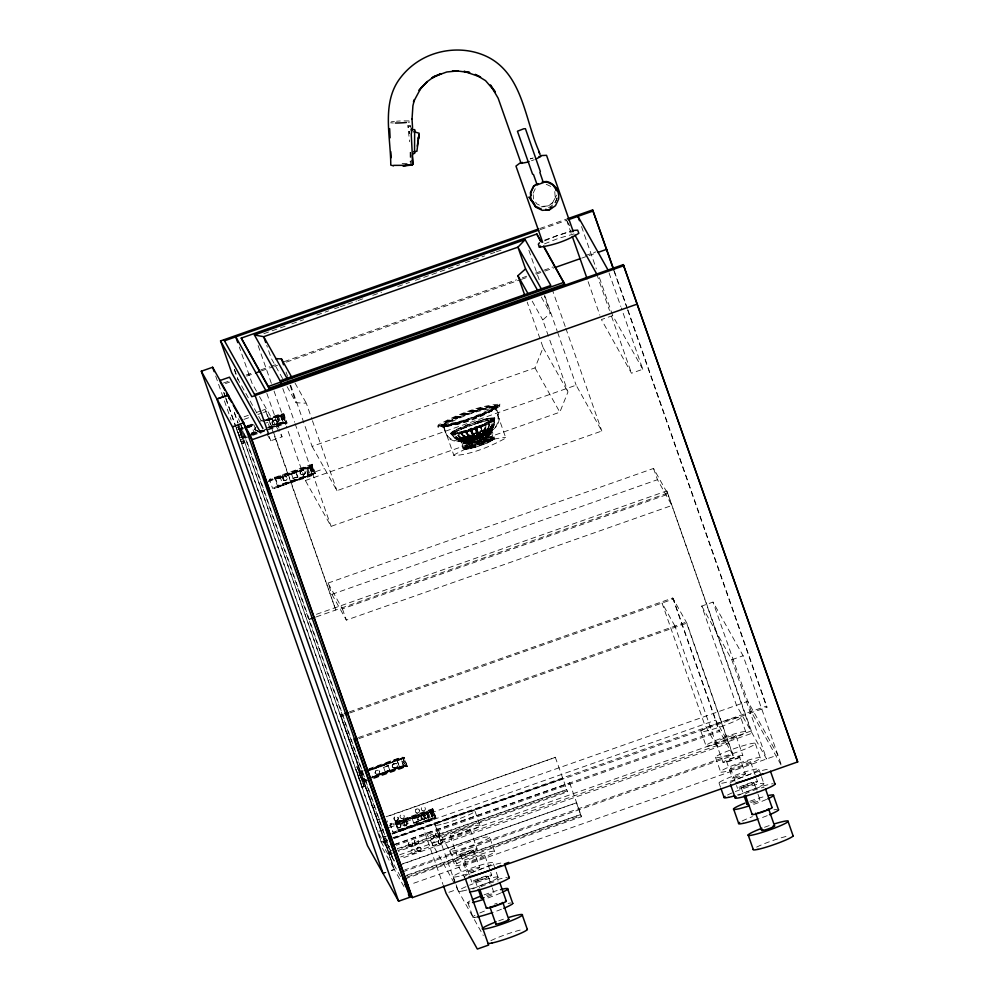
<?xml version="1.0" encoding="UTF-8"?>
<svg xmlns="http://www.w3.org/2000/svg" width="999" height="999" viewBox="0 0 999 999"><rect width="100%" height="100%" fill="white"/><g stroke="black" fill="none" stroke-linecap="round" stroke-linejoin="round"><path stroke-width="0.75" stroke-dasharray="5 3.75" d="M483.479 433.691L481.168 435.914L481.318 434.553A8.954 3.347 68.4 0 0 482.355 432.867C481.256 431.243 484.49 429.046 482.554 430.469M483.616 431.955L483.429 430.119M489.847 424.275L489.61 424.438A8.504 6.419 77.3 0 1 486.7 430.132L485.364 432.055L486.825 430.407A8.804 6.656 77.3 0 0 489.835 424.5L488.873 424.587A8.504 6.419 77.3 0 1 485.964 430.282L483.778 430.944C484.827 432.729 481.393 432.867 483.653 432.155M481.805 433.366L487.012 432.018L486.263 433.678L487.737 432.018A8.804 6.843 63.6 0 0 491.133 426.823L490.259 427.06A8.504 6.606 63.6 0 1 486.975 432.08L485.839 432.592M491.158 426.61L490.509 427.147A8.804 6.843 63.6 0 1 487.1 432.355L483.978 434.74L486.251 432.442M490.896 426.585L490.896 426.723A8.504 6.606 63.6 0 1 487.599 431.743L486.9 433.341M492.794 419.393L493.806 419.68L494.243 423.164L492.182 428.146A8.379 8.229 -77.4 0 1 489.697 430.207L488.636 431.743L488.798 430.132A8.654 7.792 82.7 0 0 492.532 424.088L491.783 424.076A8.354 7.53 82.7 0 1 488.086 429.92L486.276 430.369M409.315 133.092L409.478 131.568M482.829 432.679L483.166 430.981A8.666 4.883 74.6 0 0 484.99 425.537L489.248 423.451M483.753 432.442L484.215 431.006A8.979 5.057 74.6 0 0 486.101 425.374L485.914 425.287A8.666 4.883 74.6 0 1 484.09 430.719L483.778 430.944M487.912 431.855L489.248 431.093A8.654 7.917 57.6 0 0 493.319 425.499L492.682 425.686A8.354 7.642 57.6 0 1 488.736 431.093L487.275 431.718L487.574 430.169M477.547 427.634L477.597 431.818L479.695 435.477L464.81 441.396L463.386 442.707L463.798 443.856L478.009 440.472L487.312 436.713L490.721 434.378L490.322 433.229L488.136 433.191L473.114 437.787L472.689 434.29L470.179 430.107M493.531 425.199L493.831 423.901L492.37 427.023A8.129 7.992 -77.4 0 1 489.36 429.882L487.762 431.668L488.798 430.132M493.531 423.901L493.056 426.948L489.947 430.344M483.454 431.755L483.516 432.679A9.278 3.459 68.4 0 1 482.455 434.428L484.565 433.541A8.979 5.307 66.5 0 0 486.975 428.833L487.812 428.446A8.979 5.307 66.5 0 1 485.414 433.154L485.027 433.291M483.978 434.74L484.44 433.254A8.666 5.12 66.5 0 0 486.763 428.708L487.812 428.246M485.364 432.055L485.539 430.532M470.292 430.432L471.328 429.757L472.215 431.743M493.593 425.699L493.968 424.363M493.881 425.811L494.268 424.363M486.263 433.678L487.1 432.342M487.275 431.718L488.561 429.857A8.354 7.53 82.7 0 0 492.257 424.026L492.557 423.876M492.382 429.108L491.321 432.092C481.705 436.101 469.505 444.68 459.215 440.784L459.54 440.147C469.58 434.702 480.994 429.957 492.382 429.108L488.186 431.993L480.294 435.302M478.558 432.455L492.057 429.295L492.882 429.533L491.933 432.105C482.067 436.413 469.78 444.567 459.09 441.421L463.374 438.486L475.049 433.628M489.11 430.482L487.862 432.779L488.199 431.293M487.862 432.779L488.973 430.769A8.354 7.642 57.6 0 0 493.044 425.424L492.957 425.761A8.654 7.917 57.6 0 1 488.873 431.368M488.424 431.68L489.235 430.257L486.988 433.816M467.47 435.926L468.968 437.799A9.278 3.159 72.8 0 0 470.766 438.549L470.979 438.461M469.031 436.338L468.531 435.614M556.568 195.142L552.809 202.735L547.577 206.468L541.121 206.855M487.137 431.918L488.311 431.368L488.673 432.117L489.248 430.719M493.131 426.223L493.469 425.162M489.335 430.544L488.299 433.042L485.252 434.727M290.672 385.164L312.1 446.378L535.002 367.882L543.131 347.652L527.185 302.11M312.1 446.378L336.938 490.684L559.84 412.187L567.956 391.958L548.926 337.6M493.194 426.685L493.681 425.537M493.469 426.823L493.956 425.649M533.104 193.244L535.614 187.999L538.036 186.351M554.907 202.672L557.33 197.627M464.073 421.615L443.119 427.185L438.074 427.085L438.299 424.837C457.167 414.597 478.583 405.681 499.962 404.096L499.737 406.343L490.571 411.663M438.074 427.085L438.686 425.911C457.542 415.671 478.958 406.755 500.349 405.157M492.47 410.589C476.198 417.669 458.903 425.911 441.083 426.673L441.433 425.025C458.591 415.709 478.071 407.604 497.539 406.156L497.19 407.804C481.181 417.507 462.337 424.912 443.768 426.536L444.268 425.549C459.915 417.058 477.684 409.665 495.417 408.341L505.619 437.462L505.119 438.436C489.473 446.928 471.703 454.32 453.958 455.644L443.768 426.536M441.083 426.673L449.325 420.866L467.769 413.561M463.773 421.141L446.903 425.586L442.594 425.499L442.732 423.414C458.853 414.66 477.16 407.043 495.454 405.681L494.992 408.504M442.594 425.499L443.106 424.488M476.186 436.788C463.099 444.006 445.017 443.806 443.681 425.112L446.378 422.627M458.891 440.259A8.379 8.229 -77.4 0 0 462.087 440.234L465.234 440.746L456.143 441.87L450.099 439.248L446.441 434.54L443.319 425.886L443.831 424.9C459.627 416.321 477.572 408.853 495.492 407.517C509.652 430.157 479.295 437.062 463.836 441.083M458.304 433.054L451.635 434.253L450.387 433.466L452.734 431.306L460.851 427.56M450.561 433.941L452.897 431.793L460.864 428.072M455.494 434.765L451.698 434.515L451.648 432.355L453.484 431.081M463.623 432.829L455.02 434.965L451.523 434.89L454.433 432.292M452.634 433.529L452.547 435.714L455.532 438.948L462.112 440.459M464.735 440.247L462.562 439.373A8.654 7.917 57.6 0 1 455.706 437.062L456.243 436.588A8.354 7.642 57.6 0 0 462.862 438.798L464.635 439.685L463.049 438.923L462.387 439.71L463.973 440.497L461.95 439.985A8.379 8.279 32 0 1 458.703 439.935L454.632 437.837L457.829 439.185A8.129 8.029 32 0 0 461.975 439.523M453.958 455.644L454.47 454.67C470.117 446.166 487.874 438.786 505.619 437.462M461.613 441.608L463.261 447.727L471.828 446.228M468.593 440.596L464.972 441.258L462.5 439.997L463.149 439.21M471.091 430.369C463.224 430.107 482.417 423.389 476.735 428.384M469.268 430.681L470.766 429.807M462.387 439.71L464.285 440.796L467.332 438.698M464.385 441.083L465.921 439.822M463.798 443.856L467.195 441.508L476.598 437.937M490.322 433.229L481.068 438.049L465.072 442.12L473.164 437.899M464.872 440.971L487.125 434.927L489.035 434.965L489.435 436.113L478.321 441.446L465.871 444.405L465.709 442.819L473.563 439.048M468.506 447.814L462.899 448.501L464.86 446.253L470.404 443.693M487.375 442.932L476.086 447.028L464.66 449.825L463.461 448.301L465.059 446.828M466.845 449.463L464.485 449.413L463.823 447.527L467.507 444.992M465.871 444.405L476.998 439.073L489.435 436.113M463.923 449.612L474.5 444.193M464.485 449.413L466.021 448.002M490.871 431.306L493.256 437.637L479.233 444.155L468.568 446.69C465.734 439.223 482.704 438.224 487.762 436.713L488.573 439.96L484.203 442.232M466.608 447.377L477.984 441.92L490.734 438.886L491.133 440.035L489.86 441.208L479.745 445.492L468.968 448.563L467.008 448.526L466.608 447.377L479.345 444.343L490.734 438.886M477.834 426.373L474.75 427.972M467.008 448.526L478.384 443.069L491.133 440.035M472.952 437.749L479.77 435.352M468.568 446.69L473.126 444.031L483.229 440.484L494.218 438.948L489.96 441.683M490.596 407.055L494.73 407.142L488.274 411.588M495.454 405.681L494.93 406.693C478.808 415.447 460.502 423.064 442.22 424.425M494.917 409.328L495.417 408.341M497.539 406.156L492.732 410.052L477.584 416.858M499.962 404.096L499.363 405.269C483.691 414.885 465.646 420.067 448.052 425.025M493.893 419.355L494.318 418.531L490.809 418.469M493.806 419.68L488.536 423.301M465.609 425.524C475.049 422.577 484.702 417.619 494.705 417.857L494.268 418.693C481.168 426.211 466.358 431.268 451.461 433.766M494.705 417.857L494.443 419.18L492.032 420.641M493.743 420.679L493.868 418.144L493.444 418.956C480.531 425.974 465.871 432.067 451.223 433.166M489.235 430.257L488.573 431.044M488.661 431.668L489.71 430.194A8.129 8.029 32 0 0 492.769 427.435M494.318 418.531L494.293 420.504L491.933 421.928M487.762 432.492L488.411 434.265L480.544 438.037M487.762 436.713L478.234 441.283M489.035 434.965L477.922 440.297L465.472 443.269M492.882 429.533L488.598 432.467L486.326 432.642M490.621 437.212L492.994 437.262L482.979 442.482M493.019 437.425L493.756 437.637L492.157 439.11M489.16 431.468L492.245 431.518L494.318 437.437L489.922 440.272M492.994 437.262L493.656 439.148L492.107 440.571M493.081 426.148L491.97 428.084A8.379 8.229 -77.4 0 1 489.485 430.144M493.281 426.523L492.682 427.597A8.129 8.029 32 0 1 489.622 430.357L489.06 430.594M492.932 427.772L493.543 426.66M392.307 766.757L393.082 767.819L395.766 768.144L397.639 766.171L397.59 764.897L396.99 767.394L394.343 768.318L392.307 766.757L392.919 764.297L396.103 763.548M392.332 766.82L392.257 765.484L394.168 763.573L396.84 763.885L397.614 764.947M397.227 766.77L395.729 768.081L393.032 767.719M272.627 420.816L272.065 423.364L272.814 424.388L275.487 424.7L277.385 422.764L276.561 420.442L273.851 420.067L272.627 420.816L275.324 419.992M272.015 422.09L273.888 420.129L275.836 420.104L276.661 423.851L275.462 424.637L272.789 424.325M282.692 478.196L284.34 476.511L286.676 476.798L287.425 478.883L285.776 480.569L283.441 480.269L282.692 478.196L284.39 476.598L286.725 476.898M287.362 478.783L285.726 480.469L283.391 480.182M300.974 474.5L300.162 473.389L300.786 470.941L302.01 470.167L304.695 470.504L305.519 472.839L303.646 474.825L300.949 474.45L300.112 472.115L302.01 470.192L304.72 470.554L305.469 471.578L303.659 474.837L300.911 474.4L302.235 475M300.224 473.489L300.849 471.041L304.046 470.329L305.17 473.551L302.173 474.9M392.282 765.534L392.907 764.26L395.604 763.436M421.59 818.968L422.852 819.467L425.487 818.531L426.086 816.033L424.051 814.472L421.466 815.509L420.841 817.944L420.741 816.583M408.042 823.351L406.393 825.037L404.058 824.737L403.309 822.664L404.957 820.966L407.292 821.265L407.979 823.238L406.343 824.937L404.008 824.65M300.15 472.165L302.048 470.254L303.484 470.117M420.779 817.844L421.566 818.918L424.275 819.305L426.136 817.307L426.061 815.983L424.076 814.51L421.416 815.409L420.766 816.633L421.403 815.409L424.1 814.572L422.677 814.734M425.487 818.531L424.662 814.797M278.072 478.721L277.822 478.046L279.158 477.834L275.349 479.245L274.737 478.134L309.428 466.133L312.212 474.075L310.826 475.512L311.9 473.626L309.515 466.82L274.962 478.771L275.549 479.807L292.595 473.638C292.844 472.152 288.661 473.638 289.972 474.562M281.743 485.202L278.134 487.187C281.706 488.024 281.668 484.29 281.868 485.864M468.431 438.898L469.667 439.785L467.582 439.435A8.979 5.057 74.6 0 1 462.937 437.212L463.948 436.738A8.666 4.883 74.6 0 0 468.431 438.886L472.552 438.623M462.824 437.038L463.873 436.625M399.775 822.289C400.112 823.238 398.676 821.478 395.966 823.7M402.36 829.657L402.485 830.331L401.273 830.556L401.935 829.682L398.551 831.081L395.592 823.238L430.132 811.275L432.517 818.081L431.256 819.417L413.062 826.198M493.019 427.609L492.282 428.633A8.379 8.279 32 0 1 489.76 430.619M498.114 877.309L497.914 876.96A21.191 2.11 -19.3 0 0 469.567 885.189M763.885 783.716L763.96 783.853A21.191 2.11 -19.3 0 1 737.312 795.029M466.433 431.618C463.936 432.417 467.844 430.906 467.582 433.504M465.621 439.585L467.145 440.409L464.96 440.035A8.804 6.656 77.3 0 1 459.203 438.074L460.052 437.687A8.504 6.419 77.3 0 0 465.621 439.585L467.844 439.023L468.743 440.022M459.053 437.912L459.965 437.587M309.428 466.133L308.254 468.144L292.595 473.638M308.254 468.144L309.515 466.82M268.256 480.956L310.439 466.021L312.138 464.248L315.309 473.326L313.611 475.099L274.063 488.474L299.85 479.108L302.972 478.846M294.73 472.727L310.639 466.595L312.225 464.935L269.78 479.87M308.554 475.699L306.081 468.893L312.724 465.984L305.731 468.269L308.466 475.699L315.097 472.789L314.198 472.939L311.813 466.133L311.725 473.813L308.117 475.074L308.466 475.699M292.445 481.73L313.411 474.537L315.01 472.864L272.565 487.812M430.132 811.275L428.871 812.612L418.044 816.42L410.589 819.018L410.277 818.256L428.671 812.037L430.045 810.601L432.829 818.531L431.256 819.417M389.073 825.986L392.657 823.813L431.056 810.489L432.754 808.703L435.926 817.781L434.228 819.555L394.68 832.929L420.467 823.576L423.588 823.301M417.732 823.988L420.629 823.788L434.041 818.993L435.626 817.332L432.842 809.39L431.056 810.489M426.698 813.361L426.348 812.736L429.083 820.167L428.733 819.542L432.342 818.268L432.442 810.589L434.815 817.394L435.701 817.232L429.17 820.154L426.698 813.361L433.054 810.451L391.908 824.999M477.122 430.656L477.36 431.568A9.453 0.974 71.3 0 1 477.497 433.004L479.97 432.217A9.278 3.159 72.8 0 0 480.644 429.757L480.369 426.873M249.65 425.287C249.975 426.91 249.051 423.713 246.778 426.211M252.235 433.404C250.474 432.492 252.822 433.229 255.307 431.843L252.772 432.729M276.723 416.458L279.383 423.938L276.723 416.458L283.828 414.56L283.092 414.985L285.477 421.79L268.044 427.997M279.033 423.314L286.214 421.366M369.917 768.731L369.805 769.542L369.78 768.706M372.502 776.111L372.39 776.91L372.053 776.148M396.928 759.952L399.65 767.382L396.928 759.952L404.108 758.004L406.943 765.871L370.217 779.12M399.313 766.757L406.493 764.809L369.018 778.321M456.493 438.474L457.142 438.199A8.354 7.53 82.7 0 0 463.511 439.972M456.343 438.324L457.043 438.086M548.414 336.139L542.757 319.98L550.387 313.199L544.293 295.816M461.088 433.953L461.326 433.953A8.666 5.12 66.5 0 0 466.296 436.988C467.407 438.611 469.742 437.562 467.145 436.613A8.666 5.12 66.5 0 1 462.175 433.566L461.213 434.128A8.979 5.307 66.5 0 0 466.371 437.275L467.669 438.111M462.087 433.441L462.075 433.753A8.979 5.307 66.5 0 0 467.22 436.9L469.617 436.026L470.317 436.963L471.328 436.551L470.267 435.314A8.954 3.347 68.4 0 1 468.156 433.928M456.106 439.11L455.419 438.224M457.754 435.589L457.942 435.439A8.504 6.606 63.6 0 0 463.986 438.136L466.233 438.798L464.622 437.799A8.504 6.606 63.6 0 1 458.678 435.214L457.892 435.751A8.804 6.843 63.6 0 0 464.06 438.424L465.609 439.123M458.578 435.102L458.529 435.414A8.804 6.843 63.6 0 0 464.685 438.099L466.795 437.25M241.908 443.843L243.918 443.119L241.92 436.913L238.399 427.023L236.426 427.722L241.845 443.706L243.918 443.119M362.175 787.287C366.77 784.864 360.976 789.235 361.75 785.751M364.148 786.6L357.192 766.745L355.219 767.444L356.868 771.69M286.214 421.378L285.477 421.79M369.88 769.742L385.676 764.135L385.527 763.498C388.898 762.387 403.896 755.606 403.359 758.428L405.744 765.234L400.886 759.302L397.277 760.576M451.935 434.078L457.405 431.031M495.304 407.767L489.085 411.388L477.21 416.283M463.424 438.673L464.485 438.049M456.768 438.936L457.742 439.473A8.129 8.029 32 0 0 461.888 439.685L464.585 438.336M493.918 420.304L484.428 425.149M493.356 425.287L492.694 425.537M463.211 447.902L473.863 442.882M489.572 430.594L488.311 431.368M489.747 430.856L487.237 432.205M490.109 430.594L494.105 425.362L494.155 419.88L487.15 420.554M548.538 207.755L554.295 203.933M310.889 467.057L313.374 473.801M276.698 423.913L274.013 424.775M475.774 437.574L474.762 438.236L474.2 437.15A9.128 0.949 71.3 0 1 473.651 436.563M474.3 437.437L474.363 437.4A9.453 0.974 71.3 0 1 473.726 436.838L473.389 436.126M474.762 436.188A9.128 0.949 71.3 0 0 475.324 436.763L477.834 435.889A9.128 1.261 69.9 0 0 478.009 435.052M475.412 437.062L475.474 437.013A9.453 0.974 71.3 0 1 474.85 436.463L474.225 435.202M399.862 822.976L396.166 824.275L395.354 822.602L430.045 810.601M402.485 830.331L398.751 831.643L395.354 822.602M268.456 481.53L299.8 469.767M256.393 426.76L254.757 428.459L254.845 429.645L256.443 426.86M273.901 420.142L271.99 422.04L272.814 424.375M275.449 424.612L277.36 422.727L277.31 421.453L275.274 419.892M392.957 764.36L394.168 763.586M425.462 818.468L422.802 819.367M249.912 436.388L242.507 438.698L241.721 437.087L245.829 435.901L241.683 437.787L238.811 428.534M366.308 779.907L361.963 781.23L358.778 772.152L362.774 782.142L370.179 779.832M544.567 240.859L557.192 235.577L570.604 231.693M444.08 423.913L450.137 420.666M494.542 408.916L470.804 418.968L445.467 426.186M456.58 429.982L451.536 432.929L451.523 434.89M453.958 432.43L461.613 428.858M453.808 432.792L457.492 430.706M488.848 422.302L492.532 420.504M492.432 421.79L473.976 429.495M465.122 437.724L466.695 436.963M465.497 438.836L466.133 438.511M465.147 439.548L460.826 442.569L462.899 448.501M462.487 441.046L469.73 437.624M467.657 438.923L465.659 439.91A8.804 6.656 77.3 0 1 459.927 437.924L459.927 437.924M486.163 433.391L486.8 433.054M250.187 425.362L252.722 424.463L248.751 426.498L248.489 425.824L250.387 425.924M373.201 768.481L370.454 768.805L404.145 757.379L407.317 766.445L371.616 779.332M383.204 772.439L373.239 776.747L401.461 765.983L403.559 766.133L401.173 759.327L399.076 759.178L385.726 764.06M488.186 431.993C499.325 429.133 500.499 415.497 494.73 407.142M448.251 421.74C464.085 415.422 480.594 407.292 497.739 406.718M455.994 429.595L471.341 423.514M456.98 431.131L466.533 427.16M470.392 429.895L473.526 428.696M484.565 424.225L489.273 422.202M477.097 428.296L475 429.12M467.544 436.588L469.518 435.739L470.317 436.963M467.569 437.824L468.419 437.437M467.445 438.986L469.992 437.874M483.179 433.791L484.44 433.254M483.603 433.966L484.565 433.541M485.477 434.677L480.144 436.888M466.87 445.766L477.759 441.446M467.757 446.978L478.246 442.819M486.925 441.62L490.334 440.172M487.075 442.982L490.384 441.583M410.826 127.56L410.577 125.936L408.379 126.623L409.515 133.641M544.767 240.035L570.991 230.894M544.455 243.906L558.129 238.474L575.824 233.379M489.16 430.881L489.847 430.457A8.379 8.279 32 0 0 492.37 428.471M268.581 429.77L287.05 423.002L283.866 413.936L281.069 413.736L270.429 417.482L265.459 420.616M265.259 420.055L278.609 415.172L280.881 415.322L267.545 420.179M266.271 429.87L286.663 422.427L283.891 414.485L281.268 414.31L263.499 420.766M267.844 427.422L281.194 422.54L283.279 422.689L280.906 415.884L278.808 415.734L267.982 419.543M273.601 426.561L270.667 427.16L284.24 422.814L287.05 423.002M368.968 768.78L401.336 757.18L404.145 757.379M386.101 772.215C387.887 771.315 399.225 766.533 403.933 766.708L401.123 758.541M372.152 777.859L404.52 766.258L407.317 766.445M470.879 438.174L470.679 438.261A8.954 3.047 72.8 0 1 468.943 437.537L467.982 436.438M469.518 436.725L470.005 437.212A8.954 3.047 72.8 0 0 471.74 437.937L472.652 438.911M472.04 438.136L471.828 438.224A9.278 3.159 72.8 0 1 470.029 437.487L469.043 436.113M312.138 464.248L269.405 479.295L272.577 488.361L315.309 473.326M432.754 808.703L390.022 823.75L393.194 832.829L435.926 817.781M432.842 809.39L390.397 824.337L393.181 832.279L435.626 817.332M454.607 418.494L486.963 407.604M483.816 413.761C468.981 419.081 453.583 426.111 437.699 426.024M486.301 413.349L462.849 421.99M460.551 428.121L465.946 426.011M461.313 428.896L466.508 426.873M461.263 429.208L471.928 425.174M471.291 429.495L479.657 426.273M479.483 426.273L484.877 424.175M479.532 427.122L484.715 425.099M475.162 429.12L476.211 428.696M486.088 425.149L458.703 434.203M470.529 435.339L471.603 434.902M467.045 432.567L468.169 434.153A9.278 3.459 68.4 0 0 470.354 435.601L472.877 434.752A9.453 1.299 69.9 0 1 471.853 433.504L471.066 431.955M470.217 436.675L471.228 436.263M467.919 438.436L472.577 436.476M469.83 437.912L472.764 436.75M480.019 435.064L481.318 434.553M480.119 435.352L481.443 434.84A9.278 3.459 68.4 0 0 482.505 433.091L482.405 430.394M483.091 435.751L471.016 440.01M470.092 443.743L477.584 440.921M483.354 443.057L487.225 441.57M289.985 482.042L280.594 485.976L310.639 474.95M408.216 819.692L398.688 823.176L398.439 822.502C402.759 821.041 407.005 819.242 410.589 819.018M401.074 829.982L412.862 825.624L415.796 825.474M534.265 159.715L532.867 160.24A10.827 1.061 -19.3 0 1 531.456 160.739M246.978 426.785L249.85 425.861M267.907 420.354L283.891 414.485M465.771 426.011L471.503 423.976M466.346 426.873L482.642 421.391M479.695 427.135L468.656 431.019M477.51 432.255C480.357 431.618 476.298 431.93 477.834 433.379M473.376 435.764C475.961 434.278 472.29 436.838 472.652 434.39A9.128 1.261 69.9 0 1 471.79 433.266M471.715 436.763L479.557 434.003M471.615 436.95L483.616 432.904M472.677 436.763L481.905 433.653M477.834 435.889L478.022 437.112L480.182 435.015M476.673 436.613L480.994 435.04M477.035 437.762L485.377 434.403L487.662 432.505M473.663 442.307L485.239 438.411M483.154 442.482L475.312 445.242M483.528 443.057L475.399 445.929M483.816 444.368L468.956 449.125M404.158 757.929L367.432 771.178M283.866 413.936L261.101 422.227M266.196 422.964L267.882 422.277M267.794 427.497L269.505 426.873L267.744 422.028M385.264 771.94L389.747 770.254L385.264 771.94L383.454 767.02L388.024 765.471M267.632 420.716L280.906 415.884M283.279 422.689L265.996 428.946M270.317 428.121L283.666 423.264L280.844 415.097M466.446 439.423L467.844 439.023M463.748 436.8L463.873 436.963A8.979 5.057 74.6 0 0 468.506 439.185L469.667 439.785M401.173 759.327L366.82 771.628M403.559 766.133L376.91 775.724M403.933 766.708L369.443 779.07M249.95 435.676L257.455 433.017M258.928 432.492L264.81 430.394M257.967 431.805L264.66 429.42M262.25 431.006L264.935 430.045M385.077 771.615L389.61 770.004M253.908 424.775L239.323 429.62L238.773 428.621M252.784 435.377L258.529 433.341M259.965 432.829L265.709 430.781M539.747 228.534L567.657 218.706M540.334 229.595L566.783 220.28M263.873 333.678L285.951 325.911M291.833 323.838L303.609 319.692M316.845 315.022L328.621 310.876M334.503 308.803L338.923 307.255M340.397 306.73L346.278 304.658M347.752 304.146L356.581 301.036M358.042 300.512L363.936 298.439M372.764 295.342L381.593 292.232M397.777 286.526L409.54 282.38M415.434 280.307L459.577 264.76M465.459 262.687L484.59 255.956M490.472 253.883L494.892 252.335M496.353 251.81L502.247 249.738M223.476 383.017L229.008 381.069M246.129 375.037L253.471 372.452M260.826 369.867L269.643 366.758M271.104 366.246L275.512 364.697M284.328 361.588L516.458 279.845M522.327 277.772L526.735 276.224M535.551 273.127L553.184 266.908M585.501 255.532L595.791 251.91M225.449 383.579L229.595 382.118M246.716 376.099L254.071 373.501M261.413 370.916L273.164 366.783M274.638 366.258L277.572 365.234M286.388 362.125L519.98 279.87M521.453 279.345L527.335 277.272M536.151 274.176L543.493 271.591M544.967 271.066L553.771 267.969M581.693 258.142L587.562 256.069M589.035 255.544L596.378 252.959M244.118 416.795L248.314 415.322M256.706 412.362L260.901 410.889M262.3 410.389L265.097 409.403L266.283 411.513L272.977 430.631M243.906 419.393L249.5 417.42M257.892 414.473L262.088 412.987M263.486 412.5L266.283 411.513M238.511 428.721L242.857 427.397L239.011 429.108L239.485 430.119L241.446 429.433L244.231 437.375L248.514 436.101M247.24 425.849L253.084 423.801M260.377 421.228L264.76 419.68M237.25 429.957L239.223 429.27M245.966 426.935L253.271 424.363M246.391 427.684L254.083 424.975M247.165 427.734L251.736 426.123L254.52 434.066M276.998 417.132L280.607 415.859M246.553 428.184L252.972 425.924M238.162 432.467L240.122 431.78M239.073 435.077L241.046 434.39M239.96 437.612L241.92 436.913M248.751 434.877L263.361 429.732M252.784 433.641L256.631 432.28M251.873 434.415L260.639 431.331M262.1 430.819L267.944 428.758M242.27 438.062L244.231 437.375M251.736 434.727L256.868 432.917L254.245 425.474M240.734 439.885L242.695 439.198M241.346 441.758L243.306 441.058M241.758 443.094L243.731 442.407M642.782 369.255L612.699 315.597L601.41 319.568L631.48 373.239L642.782 369.255L621.303 307.954M267.008 434.09L270.766 440.796L282.055 436.825L279.52 429.582M315.609 471.665L324.525 468.531M312.212 474.075L277.51 486.076L274.737 478.134M305.382 480.531L576.123 385.189L601.81 431.019L331.069 526.361L305.382 480.531L286.388 426.261M327.972 583.091L653.533 468.444L667.981 494.218L342.42 608.866L327.972 583.091L331.905 594.343L346.353 620.117L671.927 505.469L657.479 479.695L653.533 468.444M331.905 594.343L657.479 479.695M316.433 614.31L666.832 490.909L752.122 733.204L400.674 856.955M316.208 616.907L668.006 493.019M392.445 853.458L389.498 854.495L340.534 714.997L343.469 713.96M349.35 711.887L672.752 598.001L686.85 623.164L733.191 755.494L403.908 871.453M340.534 714.997L341.121 716.046L344.056 715.009M349.937 712.936L673.338 599.063L719.68 731.393L396.278 845.266M701.735 606.068L731.805 659.727L766.57 758.978L736.488 705.319L701.735 606.068L713.024 602.085L743.106 655.756L781.805 766.245M358.454 737.549L686.251 622.115L732.592 754.445L404.795 869.879M359.041 738.598L686.85 623.164M358.778 772.152L363.124 770.841L359.215 772.589L359.765 773.563L361.725 772.876L364.498 780.818L368.793 779.545M366.246 770.379L388.149 762.662L390.696 760.926M359.603 773.064L361.413 772.427L364.598 781.505M383.516 764.834L380.931 765.833M366.658 771.128L401.161 758.765L399.076 759.178M386.026 772.077L383.516 773.201M362.537 781.505L364.498 780.818M731.805 659.727L743.106 655.756M380.144 818.855L377.197 819.892L380.244 819.03M386.026 816.782L555.369 757.367L387.6 816.445M383.566 829.595L377.697 831.655L395.741 863.86M389.448 827.522L747.789 701.335L777.859 754.994L410.614 884.327M397.964 830.032L432.517 818.081M398.126 830.544L432.829 818.531M391.858 833.928L394.68 832.929M386.463 836.101L383.529 837.125L391.121 850.686M392.345 834.028L715.734 720.142L728.658 743.194L400.849 858.628M236.176 428.159L381.044 841.857L386.925 839.784M392.807 837.711L766.42 706.143L767.007 707.205L393.381 838.773M387.699 840.047L384.765 841.083L387.812 840.234M393.594 837.974L562.937 778.558L393.693 838.161M387.525 840.833L381.63 842.906L235.926 426.823M394.48 844.442L569.717 782.966M389.81 846.29L386.875 847.327L394.305 860.576M394.593 844.63L719.093 730.331L733.191 755.494M391.371 850.798L388.698 852.322M397.252 848.725L566.77 789.622L397.527 849.212M391.958 852.597L389.011 853.633L389.498 854.495M397.839 850.524L567.082 790.921L567.569 791.795L398.326 851.385M399.5 854.844L750.936 731.093L666.832 490.909M402.759 863.76L576.51 802.784L399.912 864.972M382.979 873.338L385.814 872.339M391.458 870.354L394.28 869.355L238.436 424.325M383.092 873.526L385.914 872.527M391.558 870.541L394.38 869.542L404.732 888.011M406.805 875.186L580.731 814.535L404.133 876.722M407.392 876.985L581.043 815.833L581.53 816.707L406.406 878.371M448.901 892.282L457.367 889.297L483.291 935.551M291.421 473.826L296.004 472.315L291.458 473.901L293.219 478.746L297.764 477.172L296.141 472.564M412.038 818.293L416.62 816.782L412.038 818.293L413.836 823.213L418.381 821.628L416.583 816.72M291.633 474.213L296.179 472.627M311.9 473.626L277.347 485.576L278.134 487.187M484.927 433.004L485.289 432.879A8.666 5.12 66.5 0 0 487.612 428.334L487.612 428.184M471.466 423.913L477.247 421.978M471.903 425.112L477.534 423.226M468.181 430.319L473.963 428.371M473.501 428.646L474.662 428.246M475.424 428.608L476.436 427.972L476.81 429.183M468.818 431.243L474.3 429.408M473.601 433.966L472.49 434.34M475.037 433.778L479.433 432.292M477.747 434.228L476.523 434.315L477.747 434.228L477.397 432.729A9.128 0.949 71.3 0 0 477.26 431.343M472.939 437.574L474.263 437.112M472.402 438.062L484.715 434.203L488.636 433.816M476.498 437.762L490.721 434.378M477.609 439.323L463.386 442.707M481.818 440.01L467.569 443.831M478.221 442.757L482.167 441.433M466.408 440.559L464.885 439.735A8.504 6.419 77.3 0 1 459.328 437.837L459.228 437.737M533.204 157.929L530.344 158.878A10.827 1.061 -19.3 0 1 531.793 158.379L533.316 158.029M465.347 439.585L463.024 440.01A8.354 7.53 82.7 0 1 456.668 438.236L456.555 438.136M474.425 411.326L491.508 406.668L495.829 406.755M476.898 421.64L490.409 418.082L494.88 418.344M477.135 422.077L482.717 420.317M477.26 423.089L487.237 420.179M477.422 423.326L482.867 421.603M472.427 428.796L468.856 429.533M462.712 431.968L468.306 430.207M474.562 428.346L476.748 427.659M480.507 426.96L481.53 426.436L481.705 429.445A9.278 3.159 72.8 0 1 481.031 431.893L483.279 431.243A8.979 5.057 74.6 0 0 485.177 425.611L484.977 425.387M463.399 432.617L468.768 430.919M471.728 430.282L472.939 429.845M467.37 435.764L468.494 435.289M479.745 433.266C482.629 432.617 478.334 434.465 479.857 431.943A8.954 3.047 72.8 0 0 480.507 429.57L480.482 427.834M478.833 434.278L483.304 432.867M471.74 437.937L473.064 437.512M481.393 439.647L488.511 437.55M481.705 440.109L491.77 437.387M482.055 441.533L491.758 438.898M471.578 446.378L475.424 445.142M471.516 447.102L475.512 445.816M482.105 434.215L482.342 434.153A8.954 3.347 68.4 0 0 483.366 432.455M427.634 813.149L430.007 819.954M457.642 423.564L447.552 425.961L440.884 426.098M482.467 420.454L487.5 419.056M482.604 421.753L491.208 419.617M475.549 428.047L477.51 427.497M457.929 433.241L462.974 431.83M471.953 430.144L469.992 430.694M463.636 432.467L452.734 434.802M481.868 431.456L482.854 431.193M483.878 431.231L486.101 430.557A8.804 6.656 77.3 0 0 489.098 424.65L488.873 424.438M481.768 433.728L484.515 432.967M468.768 438.773L469.755 438.511M468.506 439.198L469.855 438.798M468.643 439.747L469.567 439.498M468.406 440.696L471.141 439.922M485.439 438.986L493.556 437.212M485.651 440.447L488.798 439.61M468.131 447.989L471.778 446.953M252.223 432.667L251.561 433.416M463.049 438.923L462.487 439.048A8.354 7.642 57.6 0 1 455.881 436.838M487.125 419.23L493.793 418.032M486.888 420.354L494.717 419.68M459.153 433.653L452.235 434.315L454.832 438.049L457.942 439.697A8.129 7.992 -77.4 0 0 462.025 439.935L462.038 439.822A8.379 8.279 32 0 1 458.791 439.772L457.742 439.473M486.376 430.669L487.674 430.457M486.575 432.005L489.697 431.468M484.415 432.679L488.436 432.292M484.315 433.054L486.575 432.542M465.447 439.872L462.599 440.409M466.958 439.56L465.696 439.885L467.145 440.409M466.308 440.272L467.045 440.122M488.136 437.724L492.819 436.85L494.318 437.437M468.668 447.065L463.823 447.527M462.787 890.946L460.164 891.408A21.191 2.11 -19.3 0 1 468.406 885.651M474.75 917.432L477.372 916.97M478.846 435.489L478.933 435.477A9.128 1.261 69.9 0 0 479.108 434.64M478.946 435.776L479.045 435.764A9.453 1.299 69.9 0 0 479.22 434.902L479.07 434.128M464.572 439.747L462.574 440.109M391.158 121.841L394.43 121.403M408.216 122.265L409.677 122.04M366.109 779.345L362 780.531L362.774 782.142M257.779 430.731L254.795 429.558M376.81 774.312L379.158 773.601L379.707 771.478L379.108 773.501L376.86 774.412L375.062 773.001L375.612 770.878L379.046 770.591M257.829 430.831L255.494 430.532M394.293 768.219L395.716 768.056M377.959 770.167L375.661 770.966L375.062 773.001M490.434 419.617L493.668 419.38M447.827 425.199L443.681 425.112M477.097 427.672L478.234 427.51M488.161 430.407L489.56 429.932A8.129 7.992 -77.4 0 0 492.569 427.085M454.62 433.816L450.387 433.466M462.075 440.159L456.056 438.786M464.672 440.035L463.086 440.309A8.654 7.792 82.7 0 1 456.506 438.474M461.9 440.834L459.215 440.784M461.838 441.471L459.09 441.421M466.583 441.009L464.285 440.796M465.921 448.351L463.461 448.301M402.147 163.599L408.853 163.399M491.795 423.926L492.045 424.138A8.654 7.792 82.7 0 1 488.224 430.194M409.066 120.941L403.334 120.879A11.563 1.049 -2.6 0 0 396.503 121.216M393.394 123.002L390.522 122.827M287.1 386.625L296.129 402.734L306.318 403.234L311.925 419.268M286.663 422.427L284.24 422.814M283.666 423.264L281.194 422.54M406.943 765.871L404.52 766.258M469.518 435.739L469.255 435.726A8.954 3.347 68.4 0 1 467.145 434.328M469.617 436.026L469.343 436.014A9.278 3.459 68.4 0 1 467.157 434.565L466.034 432.967M481.53 426.436L481.568 429.245A8.954 3.047 72.8 0 1 480.919 431.618L480.906 433.229M492.944 438.936L493.656 439.148M443.319 425.886L444.592 426.248M462.5 439.997L463.736 440.509M458.391 440.147L456.843 439.585M272.752 424.275L274.076 424.875M395.542 763.336L396.865 763.923M407.342 821.365L405.007 821.066L403.359 823.763M421.528 818.855L422.827 819.43M546.241 184.253L551.485 186.776L553.134 189.173M457.18 439.373L455.094 438.049M457.055 439.647L455.02 438.399M456.718 439.048L454.72 437.674M464.048 439.797L465.234 440.746M464.747 440.796L462.3 440.297A8.379 8.229 -77.4 0 1 459.103 440.322M463.524 438.961L464.635 439.685M410.577 125.936L407.742 125.462L409.627 141.733M465.222 438.012L466.233 438.798M467.644 436.875L468.519 437.724M475.324 428.359L475.686 429.558M456.83 438.274L456.98 438.436A8.654 7.792 82.7 0 0 463.573 440.272M455.769 436.738L456.081 436.813A8.654 7.917 57.6 0 0 462.924 439.098M466.57 433.916L465.497 432.155M470.629 435.626L471.328 436.551M462.937 436.875L463.024 436.988A8.666 4.883 74.6 0 0 467.495 439.135M378.996 770.491L379.707 771.478M472.552 432.255L472.902 432.854A9.128 1.261 69.9 0 0 473.763 433.991L474.475 435.364M567.407 221.666L569.655 225.687M541.358 297.09L550.387 313.199M532.217 301.174L542.757 319.98M781.043 764.909L751.723 712.587L713.024 602.085M543.131 347.652L567.956 391.958M535.002 367.882L559.84 412.187M295.03 383.092L306.318 403.234M282.592 378.571L271.303 358.429L266.733 345.392M256.493 391.208L251.985 383.154L239.31 346.978M259.503 396.578L282.055 436.825M297.764 477.172L295.966 472.252M294.98 480.444L295.105 480.869M237.312 378.146L261.713 421.678M287.4 474.662L287.562 475.162M497.914 876.96L493.131 863.011M465.459 878.908L434.203 823.139L457.367 889.297M419.318 810.164A2.11 2.098 -29.3 0 1 417.045 813.036A2.11 2.098 -29.3 0 1 415.696 809.652A2.11 2.098 -29.3 0 1 419.318 810.164L419.418 810.351A2.11 2.098 -29.3 0 1 417.157 813.223A2.11 2.098 -29.3 0 1 415.809 809.839A2.11 2.098 -29.3 0 1 419.418 810.351M433.666 835.751L433.766 835.938A2.11 2.098 -29.3 0 1 431.493 838.81A2.11 2.098 -29.3 0 1 430.144 835.426A2.11 2.098 -29.3 0 1 433.766 835.938M421.678 817.082L422.015 817.769A2.11 2.098 -29.3 0 1 418.231 819.555L417.894 818.88A2.11 2.098 -29.3 0 1 421.678 817.082L421.79 817.269A2.11 2.098 -29.3 0 0 417.994 819.055M308.029 617.257L309.215 619.368M454.158 882.891L422.902 827.11L442.982 884.452M432.367 844.704L432.579 845.154A2.11 2.098 -29.3 0 0 436.363 843.356L436.126 842.856A2.11 2.098 -29.3 0 0 432.342 844.654M418.231 819.555L418.131 819.367A2.11 2.098 -29.3 0 0 421.915 817.582M418.381 821.628L413.836 823.213M378.446 766.071L378.646 766.633M380.994 773.376L381.193 773.938M410.601 826.498L410.764 826.997M406.593 822.826L406.83 823.551A2.11 2.098 -29.3 0 1 402.759 824.575L402.522 823.85A2.11 2.098 -29.3 0 1 406.593 822.826L406.718 823.089M420.929 848.426L421.166 849.138A2.11 2.098 -29.3 0 1 417.107 850.161L416.87 849.45A2.11 2.098 -29.3 0 1 420.929 848.426L421.054 848.688A2.11 2.098 -29.3 0 0 416.97 849.637M417.107 850.161L416.983 849.899A2.11 2.098 -29.3 0 0 421.066 848.95M400.487 824.674L400.786 825.361A2.11 2.098 -29.3 0 1 396.915 826.947L396.603 826.248A2.11 2.098 -29.3 0 1 400.487 824.674L400.724 825.199M415.072 850.798L415.134 850.961A2.11 2.098 -29.3 0 1 411.251 852.534L411.014 851.997A2.11 2.098 -29.3 0 1 414.935 850.449M396.915 826.947L396.665 826.41A2.11 2.098 -29.3 0 1 400.587 824.862M381.044 841.857L401.186 877.784M382.455 848.251L394.28 869.355M471.491 432.879L470.679 431.156M474.575 436.001L473.901 434.54M473.101 435.576L473.451 436.376M472.789 434.915L473.151 435.801M475.374 436.725L475.874 437.862M470.292 430.294L470.704 431.331M473.951 434.752L473.526 433.666M472.452 434.165L472.827 435.127M471.328 429.757L472.964 433.091A9.453 1.299 69.9 0 0 473.851 434.265L476.373 433.379A9.453 0.974 71.3 0 0 476.236 431.943L475.999 431.031M410.939 851.835L411.251 852.534M356.019 769.342L357.63 773.738M357.53 773.401L358.454 776.036M358.429 775.911L359.353 778.521M614.397 271.428L627.285 308.229M627.809 309.702L767.007 707.205M613.811 270.367L627.21 308.654M627.734 310.127L766.42 706.143M609.04 272.927L620.804 306.493M581.518 226.561L596.341 268.893M599.412 277.647L612.699 315.597M596.728 273.988L609.502 310.477M611.55 316.308L631.48 373.239M755.381 743.718L760.426 758.154A21.254 2.11 -19.3 0 1 729.095 770.666A21.254 2.11 -19.3 0 1 731.842 765.858A21.254 2.11 -19.3 0 1 760.489 758.129M566.645 220.329L571.765 234.915M588.111 281.631L599.875 315.197M740.846 717.669A21.254 2.11 -19.3 0 1 709.452 730.207A21.254 2.11 -19.3 0 1 712.212 725.399A21.254 2.11 -19.3 0 1 740.846 717.669L745.841 732.13M758.965 769.405A21.254 2.11 -19.3 0 1 727.559 781.942A21.254 2.11 -19.3 0 1 730.319 777.122A21.254 2.11 -19.3 0 1 758.965 769.405L760.926 775.199M761.438 776.635L763.96 783.853M750.486 761.513A10.627 1.061 -19.3 0 1 734.777 767.781A10.627 1.061 -19.3 0 1 736.163 765.371A10.627 1.061 -19.3 0 1 750.486 761.513L755.981 777.309M756.493 778.745L757.492 781.618A10.627 1.061 -19.3 0 1 741.82 787.886A10.627 1.061 -19.3 0 1 743.206 785.476A10.627 1.061 -19.3 0 1 757.517 781.605M753.995 782.804L757.517 792.831M758.016 794.267L760.027 799.999A6.906 0.687 -19.3 0 1 749.849 804.058M735.901 735.489A10.627 1.061 -19.3 0 1 720.192 741.758A10.627 1.061 -19.3 0 1 721.578 739.347A10.627 1.061 -19.3 0 1 735.901 735.489L742.906 755.594M739.435 756.767A6.906 0.687 -19.3 0 1 729.233 760.838A6.906 0.687 -19.3 0 1 730.119 759.277A6.906 0.687 -19.3 0 1 739.435 756.767L745.441 773.963A6.906 0.687 -19.3 0 1 735.252 778.034A6.906 0.687 -19.3 0 1 736.151 776.473A6.906 0.687 -19.3 0 1 745.454 773.963M741.033 787.175L743.543 794.342M672.752 598.001L719.093 730.331M730.494 768.256L736.026 784.053M736.525 785.489L737.537 788.361M726.448 761.151L732.467 778.346M715.908 742.232L722.951 762.324M551.985 288.748L565.334 326.885M565.846 328.346L601.81 431.019M715.459 757.192L720.516 771.615M700.873 731.156L705.931 745.591M718.993 782.891L720.516 787.224M528.871 250.25L540.172 282.517M544.792 295.716L557.117 330.919M557.629 332.392L576.123 385.189M493.756 437.637L494.218 438.948M482.18 435.502L481.168 435.914M464.647 440.509L465.072 442.12M569.605 782.779L581.53 816.707M576.411 802.609L581.043 815.833M555.269 757.18L567.569 791.795M489.66 837.287A21.254 2.11 -19.3 0 1 458.266 849.824A21.254 2.11 -19.3 0 1 461.026 845.017A21.254 2.11 -19.3 0 1 489.66 837.287L494.655 851.747M475.024 811.288L480.069 825.711A21.254 2.11 -19.3 0 1 448.726 838.236A21.254 2.11 -19.3 0 1 451.486 833.416A21.254 2.11 -19.3 0 1 480.132 825.698M484.715 855.094A10.627 1.061 -19.3 0 1 469.006 861.363A10.627 1.061 -19.3 0 1 470.392 858.965A10.627 1.061 -19.3 0 1 484.715 855.094L490.209 870.903M490.709 872.339L491.72 875.211A10.627 1.061 -19.3 0 1 476.048 881.468A10.627 1.061 -19.3 0 1 477.435 879.058A10.627 1.061 -19.3 0 1 491.745 875.199M488.224 876.385L491.745 886.425M492.245 887.849L494.255 893.581A6.906 0.687 -19.3 0 1 485.601 897.214M470.117 829.07A10.627 1.061 -19.3 0 1 454.42 835.339A10.627 1.061 -19.3 0 1 455.806 832.929A10.627 1.061 -19.3 0 1 470.117 829.07L477.135 849.187A10.627 1.061 -19.3 0 1 461.463 855.444A10.627 1.061 -19.3 0 1 462.837 853.034A10.627 1.061 -19.3 0 1 477.16 849.175M473.663 850.361A6.906 0.687 -19.3 0 1 463.461 854.432A6.906 0.687 -19.3 0 1 464.348 852.871A6.906 0.687 -19.3 0 1 473.663 850.361L479.67 867.557A6.906 0.687 -19.3 0 1 469.48 871.628A6.906 0.687 -19.3 0 1 470.379 870.067A6.906 0.687 -19.3 0 1 479.682 867.557M475.262 880.768L477.759 887.936M312.437 420.729L336.938 490.684M464.722 861.85L470.254 877.634M470.754 879.07L471.765 881.942M460.664 854.744L466.695 871.94M450.137 835.813L457.18 855.918M286.076 372.053L287.612 376.423M290.047 385.352L296.129 402.734M449.687 850.773L454.745 865.209M467.807 902.509L472.864 916.945M312.275 466.208L314.66 473.014M432.892 810.676L435.277 817.482M311.426 466.545L313.811 473.351M432.043 811.001L434.428 817.806M431.605 811.45L433.991 818.256M282.792 388.486L294.605 422.215M295.117 423.688L331.069 526.361M310.214 467.37L312.587 474.175M430.831 811.837L433.204 818.643M435.102 824.749L440.159 839.185M453.221 876.485L458.279 890.921M309.628 467.669L312.013 474.475M430.244 812.125L432.629 818.93M307.867 468.406L310.252 475.212M428.484 812.874L430.869 819.667M307.018 468.681L309.39 475.487M283.316 414.66L285.702 421.466M258.129 345.592L271.491 383.728M274.051 391.059L285.864 424.787M402.709 758.391L405.094 765.197M281.73 414.897L284.116 421.703M280.182 415.247L282.567 422.053M278.309 415.784L280.694 422.589M299.812 478.758L300.05 479.682M420.429 823.226L420.666 824.138M277.472 416.096L279.857 422.902M342.42 608.866L346.353 620.117M266.845 393.406L279.021 428.134M292.245 481.168L292.557 481.93M412.862 825.624L413.174 826.385M273.489 432.092L335.789 610.002L265.097 409.403M387.949 762.1L388.261 762.986M387.987 765.396L389.785 770.316M269.243 436.463L270.766 440.796M282.43 475.424L285.214 483.366M403.047 819.892L405.831 827.834M282.193 477.135L281.293 477.497M405.194 828.408L404.295 828.758M279.782 476.036L282.567 483.978M400.399 820.504L403.184 828.446M280.007 477.947L279.658 478.034M403.009 829.22L402.659 829.295M279.158 477.834L279.295 478.496M275.212 477.647L277.984 485.589M395.829 822.115L398.613 830.057M274.713 477.122L277.884 486.188M395.329 821.578L398.501 830.656M234.428 369.243L238.149 379.895M234.328 369.618L236.813 376.723M241.246 425.287L393.319 859.54M238.524 418.768L239.548 421.703M240.072 423.176L392.145 857.442M241.146 428.983L244.318 438.062M341.121 716.046L387.462 848.376M234.428 412.762L238.024 423.052M238.536 424.513L394.38 869.542M234.315 412.575L237.924 422.864M239.323 429.62L242.507 438.698M237.375 424.637L243.806 443.007M357.18 766.757L364.073 786.45M223.876 392.407L225.424 396.828M225.936 398.301L235.727 426.273M223.801 392.832L225.349 397.24M225.861 398.713L235.652 426.685M215.709 376.061L231.144 420.129M359.29 778.421L360.227 781.056M360.102 780.731L361.001 783.328M360.801 782.816L361.613 785.202M386.988 820.691L387.4 822.027M361.363 784.527L362.038 786.538M478.746 432.142L479.083 433.716M476.623 434.602L476.248 433.229A9.128 0.949 71.3 0 0 476.136 431.718M476.735 429.033L477.035 430.057M475.611 429.408L475.911 430.444M477.534 432.38L477.984 434.128M476.948 429.882L477.21 430.856M475.824 430.257L476.098 431.243M478.022 437.112L477.934 436.176A9.453 1.299 69.9 0 0 478.121 435.302L477.959 434.54M478.833 432.779L479.183 434.365M477.872 433.916L478.071 434.777M483.416 429.982L483.641 431.143M554.77 191.583L555.207 197.402L552.684 202.66L547.877 205.944L542.07 206.393L536.825 203.871L533.541 199.063L533.204 194.705M479.782 432.405L479.845 433.554M410.139 152.298L410.202 162.025M410.764 152.36L410.814 164.548M406.718 823.363A2.11 2.098 -29.3 0 1 402.659 824.387M400.686 825.174A2.11 2.098 -29.3 0 1 396.803 826.76M402.634 824.038A2.11 2.098 -29.3 0 1 406.693 823.014M557.042 197.814A13.174 13.112 -29.3 0 1 554.12 203.921M462.237 439.997A8.129 7.992 -77.4 0 1 458.141 439.76M750.736 802.497A6.906 0.687 -19.3 0 1 760.039 799.987M766.533 799.387A21.254 2.11 -19.3 0 1 751.972 804.957M749.899 801.248A21.254 2.11 -19.3 0 1 764.859 796.415M767.22 815.659A21.191 2.11 -19.3 0 1 757.017 819.405M742.057 821.066A21.254 2.11 -19.3 0 1 752.397 816.633M773.888 809.852A21.254 2.11 -19.3 0 1 776.76 809.352M486.575 895.466A6.906 0.687 -19.3 0 1 494.268 893.581M500.761 892.981A21.254 2.11 -19.3 0 1 486.201 898.538M469.655 903.009A21.254 2.11 -19.3 0 1 471.253 900.224M484.128 894.842A21.254 2.11 -19.3 0 1 499.088 890.009M501.448 909.24A21.191 2.11 -19.3 0 1 491.246 912.986M474.775 917.419A21.254 2.11 -19.3 0 1 476.286 914.659M479.795 913.011A21.254 2.11 -19.3 0 1 486.613 910.214M508.116 903.446A21.254 2.11 -19.3 0 1 510.988 902.946M727.472 795.042A21.254 2.11 -19.3 0 1 734.215 792.02M735.364 791.558A21.254 2.11 -19.3 0 1 763.785 783.328M729.994 783.228A21.254 2.11 -19.3 0 1 748.963 774.612A21.254 2.11 -19.3 0 1 769.742 769.23M745.054 794.292A10.627 1.061 -19.3 0 1 753.234 790.446A10.627 1.061 -19.3 0 1 764.11 787.299M738.548 795.354A21.254 2.11 -19.3 0 1 773.164 783.678M756.643 847.102A21.254 2.11 -19.3 0 1 788.473 835.888M764.485 827.272A21.254 2.11 -19.3 0 1 772.277 824.587M464.498 877.309A21.254 2.11 -19.3 0 1 478.009 870.104A21.254 2.11 -19.3 0 1 502.335 862.836M479.283 887.874A10.627 1.061 -19.3 0 1 479.832 887.399M481.031 886.725A10.627 1.061 -19.3 0 1 498.339 880.881M472.777 888.948A21.254 2.11 -19.3 0 1 507.392 877.272M490.871 940.683A21.254 2.11 -19.3 0 1 522.702 929.47M494.505 904.132A10.627 1.061 -19.3 0 1 497.115 903.221M498.713 920.866A21.254 2.11 -19.3 0 1 503.908 919.03M498.164 877.459A21.191 2.11 -19.3 0 1 467.969 889.672M466.87 889.972A21.191 2.11 -19.3 0 1 462.962 890.933M388.186 765.771L383.666 767.394L388.186 765.771M295.816 477.385C285.964 480.756 304.033 474.875 295.816 477.385M416.433 821.84C406.593 825.286 424.637 819.205 416.433 821.84M416.758 817.02L412.212 818.606L416.758 817.02M674.962 626.086L662.037 603.034L704.445 724.125L717.357 747.177L674.962 626.086M413.012 817.532L413.012 817.532M437.312 836.438A2.048 2.035 -29.3 0 0 439.61 833.74A2.048 2.035 -29.3 0 0 436.126 833.116A2.048 2.035 -29.3 0 0 437.312 836.438M439.835 843.78A2.11 2.098 -29.3 0 0 442.22 841.008A2.11 2.098 -29.3 0 0 438.623 840.346A2.11 2.098 -29.3 0 0 439.835 843.78M416.021 843.993A2.11 2.098 -29.3 0 0 418.406 841.22A2.11 2.098 -29.3 0 0 414.822 840.559A2.11 2.098 -29.3 0 0 416.021 843.993M416.121 844.18A2.11 2.098 -29.3 0 0 418.519 841.408A2.11 2.098 -29.3 0 0 414.922 840.733A2.11 2.098 -29.3 0 0 416.121 844.18M410.04 846.103A2.11 2.098 -29.3 0 0 412.437 843.331A2.11 2.098 -29.3 0 0 408.841 842.656A2.11 2.098 -29.3 0 0 410.04 846.103M437.412 836.625A2.048 2.035 -29.3 0 0 439.71 833.928A2.048 2.035 -29.3 0 0 436.226 833.303A2.048 2.035 -29.3 0 0 437.412 836.625M439.935 843.968A2.11 2.098 -29.3 0 0 442.32 841.195A2.11 2.098 -29.3 0 0 438.736 840.534A2.11 2.098 -29.3 0 0 439.935 843.968M410.139 846.278A2.11 2.098 -29.3 0 0 412.537 843.518A2.11 2.098 -29.3 0 0 408.941 842.844A2.11 2.098 -29.3 0 0 410.139 846.278M422.964 810.851A2.048 2.035 -29.3 0 0 425.262 808.154A2.048 2.035 -29.3 0 0 421.778 807.529A2.048 2.035 -29.3 0 0 422.964 810.851M425.599 818.381A2.11 2.098 -29.3 0 0 427.984 815.609A2.11 2.098 -29.3 0 0 424.388 814.934A2.11 2.098 -29.3 0 0 425.599 818.381M401.785 818.581A2.11 2.098 -29.3 0 0 404.17 815.808A2.11 2.098 -29.3 0 0 400.574 815.147A2.11 2.098 -29.3 0 0 401.785 818.581M395.804 820.691A2.11 2.098 -29.3 0 0 398.189 817.919A2.11 2.098 -29.3 0 0 394.605 817.244A2.11 2.098 -29.3 0 0 395.804 820.691M425.487 818.193A2.11 2.098 -29.3 0 0 427.884 815.421A2.11 2.098 -29.3 0 0 424.288 814.747A2.11 2.098 -29.3 0 0 425.487 818.193M395.691 820.504A2.11 2.098 -29.3 0 0 398.089 817.731A2.11 2.098 -29.3 0 0 394.493 817.07A2.11 2.098 -29.3 0 0 395.691 820.504M743.818 786.862A6.906 0.687 -19.3 0 0 754.02 782.791A6.906 0.687 -19.3 0 0 744.717 785.301A6.906 0.687 -19.3 0 0 743.818 786.862M724.038 756.243A21.254 2.11 -19.3 0 0 755.431 743.706A21.254 2.11 -19.3 0 0 726.797 751.423A21.254 2.11 -19.3 0 0 724.038 756.243M478.046 880.456A6.906 0.687 -19.3 0 0 488.249 876.385A6.906 0.687 -19.3 0 0 478.933 878.895A6.906 0.687 -19.3 0 0 478.046 880.456M463.311 864.26A21.254 2.11 -19.3 0 0 494.717 851.722A21.254 2.11 -19.3 0 0 466.071 859.44A21.254 2.11 -19.3 0 0 463.311 864.26M727.235 761.85A10.627 1.061 -19.3 0 0 742.931 755.581A10.627 1.061 -19.3 0 0 728.621 759.452A10.627 1.061 -19.3 0 0 727.235 761.85M714.51 744.642A21.254 2.11 -19.3 0 0 745.903 732.105A21.254 2.11 -19.3 0 0 717.257 739.834A21.254 2.11 -19.3 0 0 714.51 744.642M443.681 823.8A21.254 2.11 -19.3 0 0 475.074 811.263A21.254 2.11 -19.3 0 0 446.441 818.98A21.254 2.11 -19.3 0 0 443.681 823.8M461.788 875.536A21.254 2.11 -19.3 0 0 493.194 862.999A21.254 2.11 -19.3 0 0 464.547 870.716A21.254 2.11 -19.3 0 0 461.788 875.536"/><path stroke-width="1.5" d="M414.56 132.867L414.672 129.67L411.501 129.283M418.606 137.325L418.943 135.09L417.27 146.104M414.435 151.673L414.722 153.259L412.899 153.971L412.362 155.707L412.937 163.923L412.112 164.635M418.818 135.876L418.444 138.499L418.943 135.09M412.038 119.043L412.525 127.41L411.238 134.153L412.812 164.448L411.875 164.947M414.647 130.182L414.535 152.66M411.151 130.881L411.925 128.734M529.145 161.526A10.827 1.061 -19.3 0 1 526.211 162.425L521.091 163.349L522.29 162.362M411.163 129.271L411.75 128.396M512.699 903.333L512.774 903.471A21.191 2.11 -19.3 0 1 503.733 908.316M527.285 929.37L527.36 929.495A21.191 2.11 -19.3 0 1 513.598 936.225A21.191 2.11 -19.3 0 1 492.132 942.981M778.471 809.752L778.546 809.889A21.191 2.11 -19.3 0 1 769.505 814.722M793.056 835.776L793.131 835.913A21.191 2.11 -19.3 0 1 779.37 842.632A21.191 2.11 -19.3 0 1 757.904 849.387M539.472 242.757L538.336 244.231L539.373 247.19C553.009 245.429 567.22 240.609 578.846 233.291L577.634 230.132L572.502 230.582M539.373 247.19L540.496 245.991M280.095 380.794L550.836 285.464L525.149 239.635L517.944 247.165L263.699 336.7L254.408 334.965L280.095 380.794L282.904 380.869M537.075 184.603L533.516 174.588L532.542 174.113L517.445 131.231L523.701 128.796L525.424 128.709L540.384 171.641L539.847 172.352L543.369 182.642L537.2 184.815L538.049 183.704M524.612 294.767L517.919 275.674L525.549 268.893L517.944 247.165L541.271 288.786M545.953 209.166L545.704 209.778L549.45 209.715L552.197 207.143M537.112 183.704L533.528 186.151L530.394 192.682L531.031 200.474M537.275 183.953L533.803 186.326L530.769 192.645L530.981 195.429M520.092 162.949L515.971 166.084L542.682 242.332M536.163 158.966L540.834 156.393L538.998 156.468M262.937 428.471L231.681 372.702L220.554 340.934L538.274 229.058M567.657 218.706L592.632 209.915L613.886 269.955M224.463 340.821L538.873 230.107M568.256 219.755L593.231 210.964M543.681 246.066L564.635 284.141L268.968 388.261L241.246 338.099L536.913 233.991L541.433 242.045M254.408 334.965L525.149 239.635M382.979 873.338L367.457 845.629L201.323 371.228L212.625 367.257L228.147 394.955L229.695 399.363M219.543 380.681L229.508 377.172L260.764 432.942M255.532 372.989L259.94 371.441M555.244 267.445L580.219 258.654M597.852 252.447L606.668 249.338M201.323 371.228L216.845 398.926L228.147 394.955M228.247 395.142L216.958 399.113L232.48 426.823L398.613 901.223L409.902 897.239L243.781 422.839L228.247 395.142L229.795 399.55M241.246 338.099L268.331 386.438L563.998 282.317M254.545 394.48L623.301 264.635L797.677 761.925L412.3 897.626L404.945 884.502M623.888 265.684L251.81 396.703L220.554 340.934M232.48 426.823L243.781 422.839M637.337 304.058L251.96 439.76L245.105 427.522M310.614 618.868L314.81 617.394M344.942 713.436L347.877 712.412M345.529 714.497L348.476 713.461M356.98 738.061L354.033 739.098L403.459 879.407L406.406 878.371M354.633 740.159L357.567 739.123M394.48 844.442L391.546 845.479L394.593 844.63M504.383 863.935L508.791 862.387M550.399 207.467L551.673 207.155M411.388 164.76L412.812 164.448L409.927 164.96M541.021 155.582L546.54 155.32L573.239 231.568L571.79 231.456M728.558 797.352L725.936 797.814A21.254 2.11 -19.3 0 1 725.099 796.39M743.144 823.388L740.521 823.838A21.254 2.11 -19.3 0 1 739.685 822.414M757.954 849.375L755.107 849.862A21.191 2.11 -19.3 0 1 753.184 849.412M491.958 942.994L489.335 943.456A21.191 2.11 -19.3 0 1 487.712 943.481M409.602 164.723L410.814 164.548M410.164 165.047L403.121 165.722M406.406 122.465L404.333 122.652A11.563 1.049 -2.6 0 1 397.49 123.002L395.342 123.027M409.515 165.335L403.072 165.809M405.045 165.384L407.729 165.172L403.072 165.497M542.382 181.843L546.715 181.518C554.595 183.279 559.827 191.284 558.578 199.213L555.456 205.719L549.512 209.79L542.32 210.352L535.626 207.08L529.008 197.003L534.477 203.983M542.37 182.155L546.553 181.843L552.859 184.865L556.793 190.647M403.109 165.335L393.506 165.372M275.662 358.641L281.481 358.928L292.02 377.722M413.748 151.698L416.908 151.261L419.18 133.242L414.011 131.731M393.469 165.871L390.759 165.085C390.809 136.701 381.106 102.71 400.387 77.86C408.067 67.732 418.494 59.828 430.319 55.182C449.363 47.677 471.665 48.189 489.76 58.042C523.151 76.686 525.087 120.704 539.248 151.86M534.715 205.881L541.358 209.078M531.293 199.625L535.239 205.407M557.442 190.31L555.869 187.537L556.156 190.584M608.016 270.005L577.946 216.346L579.482 220.729M574.924 235.077L596.728 273.988M538.299 237.15L540.559 241.171M544.33 247.889L564.635 284.141M525.549 268.893L537.587 290.372M797.677 761.925L623.301 264.635M517.919 275.674L528.459 294.468M287.774 379.657L263.699 336.7L265.722 342.495M265.834 390.509L235.764 336.85L237.787 342.632M223.876 339.772L255.132 395.542L268.569 433.916M220.304 382.043L224.887 390.209M226.411 392.932L231.743 402.447M233.267 405.169L237.837 413.336M239.373 416.046L250.799 436.451L412.3 897.626M404.008 878.62L407.767 885.326M402.972 878.546L403.459 879.407M408.429 894.605L409.902 897.239M398.613 901.223L383.092 873.526L216.845 398.926M271.216 496.016L269.568 491.758M384.877 820.629L391.845 840.471M390.809 837.886L391.271 839.048M270.417 494.105L268.806 489.71M390.347 836.75L391.034 838.573M540.009 154.583L539.098 151.91L539.585 153.384M268.906 490.047L266.209 482.405M388.623 832.005L389.535 834.515M521.091 163.349L498.151 98.202L490.397 84.977L495.317 91.983L485.539 80.644L475.212 74.401L480.569 77.048L463.986 71.341L469.692 72.515L456.406 70.867L452.41 71.079L458.204 70.867L446.79 71.978L433.116 76.948L441.096 73.614L431.805 78.234L433.254 77.235L426.673 82.105L418.993 90.397L427.31 81.531L421.103 87.775L413.486 101.886L414.435 99.75L412.912 105.732L412.038 119.018M592.632 209.915L605.581 246.865M606.081 248.289L613.299 268.893M770.466 771.191L775.024 784.178M788.074 821.478L793.131 835.913M773.488 795.454L778.546 809.889M572.277 236.376L587.1 278.709M765.546 788.985L772.077 807.642M774.612 826.023L768.593 808.828A6.906 0.687 -19.3 0 1 766.32 810.102M755.619 813.198L761.638 830.394M745.591 795.716L752.122 814.385M744.043 795.778L747.052 804.37M730.556 784.652L735.102 797.652M748.164 834.939L753.221 849.375M536.913 233.991L537.549 235.801M733.578 808.915L738.636 823.351M721.016 788.661L724.05 797.327M504.695 864.772L509.24 877.771M522.302 915.072L527.36 929.495M507.717 889.035L512.774 903.471M499.775 882.567L506.306 901.235M502.809 902.422L508.841 919.617M490.347 908.228L495.866 923.988M479.807 889.31L486.351 907.966M478.271 889.36L481.281 897.964M465.459 878.908L488.623 945.066L477.335 949.05L446.078 893.281L443.506 885.926M281.481 358.928L283.529 364.76M280.731 382.617L281.755 385.552M268.331 386.438L268.968 388.261M251.373 438.711L411.713 896.578M271.216 496.003L264.26 476.161L264.685 477.709M212.625 367.257L214.161 371.665M386.963 827.184L387.762 829.495M265.434 480.132L266.346 482.717M264.822 478.259L265.634 480.631M264.398 476.923L265.072 478.921M412.075 160.377L412.225 163.399M389.647 128.621L390.097 137.825M390.784 151.611L391.084 157.742M768.768 795.454A21.254 2.11 -19.3 0 1 767.806 798.813M749.387 805.806A21.254 2.11 -19.3 0 1 733.603 809.352A21.254 2.11 -19.3 0 1 744.929 803.146M757.017 819.405A21.191 2.11 -19.3 0 1 743.318 823.363M748.588 804.37A6.906 0.687 -19.3 0 1 748.176 803.633M500.487 889.634A21.254 2.11 -19.3 0 1 502.035 892.407M483.616 899.4A21.254 2.11 -19.3 0 1 472.527 902.509M472.302 899.699A21.254 2.11 -19.3 0 1 481.593 895.791M491.246 912.986A21.191 2.11 -19.3 0 1 477.547 916.957M484.078 897.651A6.906 0.687 -19.3 0 1 482.392 897.214M734.902 795.741A21.191 2.11 -19.3 0 1 728.733 797.339M773.076 826.023A6.906 0.687 -19.3 0 1 772.776 827.11A6.906 0.687 -19.3 0 1 763.973 830.206A6.906 0.687 -19.3 0 1 762.761 829.657M764.897 810.701A6.906 0.687 -19.3 0 1 759.939 812.449M758.416 812.886A6.906 0.687 -19.3 0 1 757.155 813.198M771.965 807.392A10.627 1.061 -19.3 0 1 761.3 812.399A10.627 1.061 -19.3 0 1 752.647 813.91M774.799 783.666A21.254 2.11 -19.3 0 1 753.471 793.693A21.254 2.11 -19.3 0 1 736.151 796.715M774.787 823.788A21.254 2.11 -19.3 0 1 784.165 824A21.254 2.11 -19.3 0 1 751.772 835.164A21.254 2.11 -19.3 0 1 761.95 828.221M762.999 773.688A21.254 2.11 -19.3 0 1 735.976 782.941M508.229 919.455A6.906 0.687 -19.3 0 1 502.684 922.402A6.906 0.687 -19.3 0 1 496.203 923.688M505.382 900.986A10.627 1.061 -19.3 0 1 496.853 905.544A10.627 1.061 -19.3 0 1 486.875 907.504M509.028 877.259A21.254 2.11 -19.3 0 1 492.957 885.426A21.254 2.11 -19.3 0 1 469.555 891.745M509.015 917.382A21.254 2.11 -19.3 0 1 518.394 917.594A21.254 2.11 -19.3 0 1 486.001 928.758A21.254 2.11 -19.3 0 1 496.178 921.815M502.472 902.721A6.906 0.687 -19.3 0 1 499.125 904.295M497.514 904.907A6.906 0.687 -19.3 0 1 489.91 906.955M500.749 865.621A21.254 2.11 -19.3 0 1 497.227 867.269M496.203 867.719A21.254 2.11 -19.3 0 1 469.006 876.797"/></g></svg>
